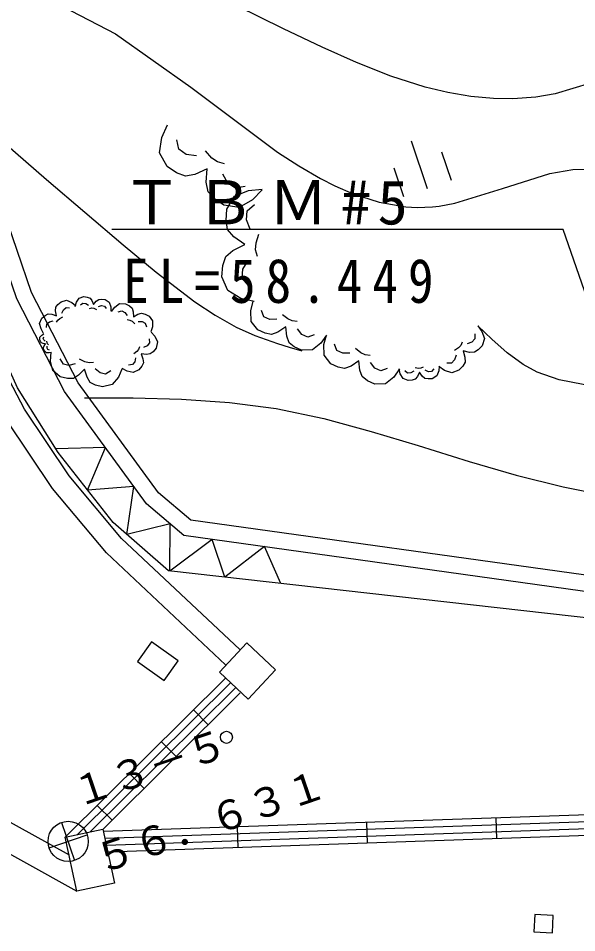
# Model space of a CAD drawing. Units: millimetres, scale not verified. Extents: x -198228 to 179753, y -81805 to 120126.
# Drawn here: x -5477 to 8389, y 16515 to 39229 of the extents above; entities that cross this region are included whole.
import ezdxf
from ezdxf.enums import TextEntityAlignment as Align

# ---------------------------------------------------------------- set-up
doc = ezdxf.new("R2010")
doc.units = ezdxf.units.MM
doc.header["$LTSCALE"] = 500
doc.layers.add('3-0', color=4, linetype='Continuous')
doc.styles.add('ＭＳ ゴシック', font='')
doc.styles.get('ＭＳ ゴシック').set_extended_font_data('MS Gothic')

msp = doc.modelspace()

# ---------------------------------------------------------------- linework, layer by layer
at = {"layer": '3-0'}
for p, q in [((4275.1, 36186.2), (4678.5, 35003.1)), ((5028, 35914.7), (5270.1, 35204.8)), ((3845, 35511.2), (4087, 34801.4)), ((8050.4, 33983.6), (-3152.1, 33983.6)), ((12909.9, 19966.3), (8050.4, 33983.6)), ((15149.2, 24479.6), (-1194.6, 26763.8)), ((14250.3, 23708.7), (-1745.2, 25500.2)), ((-481.3, 22983.2), (198.3, 23713.5)), ((196.8, 23711.7), (913.1, 23045.1)), ((235.1, 22316.5), (-481.3, 22983.2)), ((913.1, 23045.1), (235.1, 22316.5)), ((-4311.4, 18885.1), (-332, 22840.6)), ((-209.5, 22717.9), (-4008.7, 18950.7)), ((-87.5, 22594.8), (-3693.6, 19019)), ((34.7, 22471.7), (-3368, 19089.7)), ((-761.2, 21680.7), (-1128, 22049.5)), ((-1557.2, 20889.5), (-1923.7, 21258.3)), ((-2353, 20098.6), (-2719.7, 20467.3)), ((-6321.8, 19616.3), (-4216.4, 18447.2)), ((-3149, 19307.4), (-3515.5, 19676.2)), ((12863.1, 19591.8), (-3366, 19029.5)), ((12856, 19416.8), (-3328.2, 18856)), ((6382.6, 19365.2), (6400.5, 18847.6)), ((-4400.6, 19255.7), (-4077.8, 18309.2)), ((12849, 19243.8), (-3291.2, 18684.5)), ((-45.7, 19142.4), (-27.7, 18624.9)), ((3168.5, 19253.8), (3186.4, 18736.2)), ((-4712.4, 18621.1), (-3765.9, 18943.8)), ((12842, 19070.8), (-3254, 18513.1))]:
    msp.add_line(p, q, dxfattribs=at)
for points in [[(-1194.6, 26763.8), (-1998.2, 27439.2), (-3989.4, 30172), (-5147.3, 32416), (-5864.3, 34507.2), (-7871.8, 42364.6), (-8386.9, 44161.9), (-9005, 45976.9), (-10026.1, 48707.9), (-10813.9, 50586.7), (-11684.6, 52563.8), (-12973, 55137.9), (-14102.2, 57248.8), (-16230.7, 60950)], [(14061.9, 19135.5), (14702.2, 24138.2), (-1363.9, 26383.6), (-2292.8, 27164.2), (-4330.6, 29961.2), (-5516.2, 32258.6), (-6247.9, 34392.5), (-8257.9, 42260), (-8768.7, 44042.2), (-9381.8, 45842.3), (-10398.1, 48560.5), (-11180, 50425.5), (-12046.8, 52393.6), (-13328.2, 54954), (-14452, 57054.7), (-16577.4, 60750.6)], [(-1745.2, 25500.2), (-3124.8, 26702.8), (-4485.9, 28440.8), (-5498.3, 30052.3), (-6748, 32816.4), (-9268.6, 42355.4), (-9827.1, 44099.4), (-10361.7, 45605.9), (-11401.1, 48387.6), (-12175.8, 50225.5), (-13049.4, 52174.7), (-14356.1, 54816), (-15275.9, 56635.3), (-17417, 60255.6)], [(27.1, 23548.7), (-2910.4, 26308.6), (-4214, 27863.3), (-5320.1, 29523.5), (-6262.3, 31292.8), (-6635.5, 32207.9), (-7245.2, 34052.6), (-9214.1, 41812.8), (-9503.4, 42779.8), (-10139.7, 44688.7), (-10818.5, 46586.3), (-11531.1, 48462), (-12288.3, 50306.9), (-13119, 52136.3), (-13563.1, 53051.7), (-14470.4, 54827.6), (-15390.9, 56598.2), (-16382.1, 58350.4), (-17411.5, 60061.6)], [(-329, 23169.8), (-3289, 25950.7), (-4630.9, 27551.1), (-5767, 29256.5), (-6733.8, 31071.9), (-7123.7, 32028), (-7744.6, 33906.9), (-9712.3, 41663.8), (-9999.2, 42623.1), (-10629.2, 44513.5), (-11304.7, 46401.6), (-12014.8, 48270.9), (-12765.7, 50100.6), (-13586.8, 51909.4), (-14026.2, 52815.1), (-14931.7, 54587.8), (-15848, 56350.1), (-16831.2, 58088.4), (-17857, 59793.6)], [(-5263.9, 39995.5), (-3065.7, 38839.9), (-1193.6, 37515.4), (960.4, 35907.5), (1490.2, 35561.2), (2025.7, 35249.7), (2386.4, 35065.9), (2841.5, 34868.3), (3487.3, 34660.9), (4143.8, 34548), (4428.5, 34532.4), (4811.6, 34544.9), (4971.7, 34563.4), (5361.3, 34637.9), (6544.2, 35004.7), (7720.8, 35373.6), (8295.8, 35473.3), (8749.8, 35480.9)], [(11286.3, 36536.2), (11043.9, 36899.1), (10727.4, 37293.3), (10594.7, 37427.7), (10387.9, 37599.7), (10244.1, 37692.7), (10018.1, 37795.5), (9778.2, 37850.1), (9522.7, 37851.4), (8731.7, 37614), (7857.6, 37351.4), (7377, 37270.2), (6803, 37226.9), (6327, 37232.7), (5757.5, 37285.4), (5189.5, 37383.7), (4622.5, 37522.1), (3772.4, 37794.8), (2920.7, 38130.3), (2065.8, 38512.1), (1109.2, 38970.1), (-51.7, 39535.4)], [(-6584.9, 36787.2), (-4778.9, 35224.6), (-2869.6, 33602.4), (-2051.3, 32924.2), (-1089.8, 32184.4), (-588.7, 31852.2), (-68.2, 31559.3), (398.2, 31346.5), (962.3, 31147.6), (1250.5, 31061.3), (1561.9, 30972.8)], [(579.5, 34966.2), (339.1, 34716.5), (4.7, 34531.2), (-374.2, 34583.8), (-609, 34745), (-764.9, 34921), (-809.2, 35158.7), (-788.9, 35490.5), (-1091.1, 35352.2), (-1328.8, 35307.9), (-1549.2, 35390), (-1784.1, 35551.2), (-1969.4, 35885.7), (-1916.9, 36264.5), (-1770.4, 36578.7)], [(-1053.3, 35810.2), (-1305.9, 35845.2), (-1493.9, 35974.2), (-1538.1, 36211.9)], [(-360.4, 35611.2), (-533.6, 35660.9), (-674.6, 35757.7), (-830.4, 35933.7)], [(153.8, 35051), (-83.9, 35006.7), (-271.9, 35135.7), (-395.4, 35358.7)], [(378, 32191.2), (46.9, 32271.4), (-276, 32463.2), (-419.3, 32810.6), (-399, 33089.8), (-326.9, 33309.2), (-147.1, 33464.6), (144.3, 33611.9), (-122.8, 33799.7), (-278.2, 33979.5), (-317.8, 34207), (-297.5, 34486.2), (-105.6, 34809.1), (241.7, 34952.3), (580.9, 34983.8)], [(284.4, 33994.7), (189, 34226.3), (205.2, 34449.6), (384.9, 34605)], [(459.2, 33308.2), (415.5, 33479.9), (427.6, 33647.4), (499.8, 33866.8)], [(238.8, 32594.3), (83.4, 32774), (99.7, 32997.5), (227.6, 33212.7)], [(-4067.6, 32072.8), (-4035.1, 32177.4), (-3967.1, 32277.1), (-3852.6, 32315.9), (-3763.5, 32303.7), (-3694.6, 32276.1), (-3648.4, 32215.3), (-3607.1, 32118.7), (-3541.4, 32200.6), (-3480.5, 32246.8), (-3406.7, 32254.8), (-3317.7, 32242.6), (-3217.9, 32174.4), (-3179.1, 32060.1), (-3176, 31950.6)], [(-4847.1, 31402.8), (-4913.3, 31512.1), (-4947.6, 31648.7), (-4893.2, 31778.6), (-4813.6, 31847.1), (-4736.1, 31885.9), (-4647.3, 31879.2), (-4531.1, 31840.6), (-4551.8, 31961.3), (-4545.1, 32050.2), (-4495, 32120.9), (-4415.4, 32189.3), (-4278.8, 32223.7), (-4148.9, 32169.2), (-4050.8, 32087.3)], [(-4392.1, 31904.6), (-4355.9, 31991.2), (-4292.2, 32046), (-4203.4, 32039.2)], [(-3935.5, 32109.2), (-3874.7, 32155.4), (-3803.3, 32145.6), (-3736.8, 32100.2)], [(-3711, 32023.9), (-3655.1, 32034.5), (-3601.5, 32027.1), (-3532.6, 31999.5)], [(-3487.2, 32066), (-3411, 32091.9), (-3339.6, 32082.1), (-3293.5, 32021.3)], [(-3163.6, 31949), (-3082.8, 32055.6), (-2962.9, 32141.7), (-2815.3, 32138.7), (-2718, 32087.5), (-2650.3, 32027.1), (-2622.6, 31938), (-2615.3, 31809.8), (-2505.8, 31876.5), (-2416.6, 31904.2), (-2328.4, 31882.8), (-2231, 31831.6), (-2145, 31711.7), (-2148, 31564.2), (-2189.9, 31437.1)], [(2172.8, 31359.8), (2035.7, 31158.9), (1825.9, 30991.4), (1557.7, 30983.5), (1376.2, 31067.5), (1247.8, 31171.1), (1189.5, 31330.4), (1164.6, 31562.3), (971.6, 31431.3), (812.3, 31372.8), (650.3, 31403.8), (468.8, 31487.8), (301.5, 31697.6), (293.4, 31965.8), (358, 32200.3)], [(-4528.5, 31676.6), (-4494.5, 31733.6), (-4446.7, 31774.7), (-4369.3, 31813.5)], [(-2996.5, 31935.7), (-2907.5, 31963.5), (-2829.6, 31922.5), (-2772.1, 31842.6)], [(944.1, 31752.6), (765.4, 31747.3), (620.2, 31814.5), (561.8, 31973.8)], [(1447, 31696), (1321.3, 31710.1), (1212.3, 31760.6), (1084, 31864.2)], [(-4776.7, 31546.4), (-4770, 31635.3), (-4706.3, 31690), (-4615.1, 31712.9)], [(-2774.1, 31744.3), (-2705.5, 31733), (-2647.1, 31702.2), (-2579.5, 31641.8)], [(-2499.5, 31699.3), (-2401.2, 31697.3), (-2323.3, 31656.3), (-2295.6, 31567.2)], [(5933.9, 31586.8), (6035.7, 31450.2), (6098.8, 31273.3), (6043.2, 31094), (5946.2, 30992.9), (5848.5, 30931.5), (5729.7, 30929), (5570.6, 30965.3), (5613.4, 30807.8), (5615.9, 30689), (5558.6, 30588.8), (5461.6, 30487.8), (5284.6, 30424.6), (5105.3, 30480.3), (4964.7, 30576.4)], [(16639.7, 28795.2), (15484.3, 29155.7), (14324.8, 29481.7), (13742.3, 29620.8), (13157.3, 29738.3), (12573.2, 29829.4), (11981.9, 29893.2), (10790.1, 29966.8), (9588.6, 30030), (8985.1, 30080.8), (8549.7, 30132.6), (7954.8, 30245.2), (7407.5, 30438.1), (7063.9, 30629.3), (6661.5, 30923.1), (6279.4, 31257.9), (5933.9, 31586.8)], [(-4651.5, 30930.7), (-4710.7, 30916.9), (-4777.7, 30921.7), (-4828.3, 30965.6), (-4847.4, 31011.8), (-4853.6, 31052.6), (-4837.3, 31091.8), (-4802.6, 31138.7), (-4860.2, 31147.2), (-4899.4, 31163.5), (-4924, 31196.6), (-4943.1, 31242.8), (-4938.4, 31309.7), (-4894.4, 31360.4), (-4842.8, 31392.6)], [(-2181.3, 31432.6), (-2087.5, 31328.9), (-2022.1, 31189.1), (-2053.7, 31038.1), (-2125, 30947.9), (-2200.1, 30890.1), (-2297.1, 30878.8), (-2430.1, 30896.1), (-2382.8, 30770.6), (-2371.4, 30673.6), (-2410.6, 30587.3), (-2482, 30497.1), (-2621.6, 30431.7), (-2772.7, 30463.3), (-2895.1, 30530.9)], [(1868.4, 31368.6), (1709, 31310.1), (1563.9, 31377.4), (1452.2, 31517.2)], [(3987.6, 30519.2), (3850.4, 30318.2), (3640.7, 30150.9), (3372.5, 30142.8), (3190.9, 30226.9), (3062.5, 30330.5), (3004.2, 30489.8), (2979.4, 30721.7), (2786.3, 30590.6), (2627, 30532.1), (2465.1, 30563.2), (2283.6, 30647.2), (2116.3, 30857), (2108.3, 31125.2), (2172.8, 31359.8)], [(5858.7, 31387.1), (5861.3, 31268.4), (5783.7, 31187.6), (5665.8, 31145.5)], [(-4810.8, 31211), (-4844.7, 31240.3), (-4860, 31277.2), (-4843.8, 31316.4)], [(-4728, 31115.4), (-4748.8, 31139.3), (-4760.2, 31167), (-4766.3, 31207.8)], [(-2227.1, 31263.5), (-2216, 31166.6), (-2273, 31094.4), (-2366.2, 31050.9)], [(2759, 30912), (2580.1, 30906.6), (2434.9, 30973.9), (2376.4, 31133.2)], [(5546.2, 31182.6), (5508.3, 31102.6), (5450.1, 31042), (5352.4, 30980.6)], [(-4706, 30983.8), (-4745.2, 31000.1), (-4760.5, 31037), (-4757.3, 31081.6)], [(-2907.5, 30515.5), (-2992.5, 30313.7), (-3147.7, 30128.6), (-3382.7, 30073.6), (-3557.8, 30115.2), (-3689.6, 30183.6), (-3769.6, 30313.7), (-3832.9, 30513.8), (-3979.8, 30363.7), (-4109.8, 30283.6), (-4258.2, 30281.9), (-4433.3, 30323.6), (-4618.4, 30478.7), (-4673.4, 30713.9), (-4658.5, 30932.3)], [(-2466.8, 31071.9), (-2491.6, 31003.5), (-2534.5, 30949.5), (-2609.7, 30891.6)], [(3261.7, 30855.4), (3136, 30869.5), (3027.1, 30920), (2898.7, 31023.5)], [(-4061.5, 30642.2), (-4218.2, 30605.5), (-4358.2, 30638.8), (-4438.4, 30768.9)], [(-3607.9, 30682.2), (-3721.2, 30672.2), (-3826.3, 30697.2), (-3958.1, 30765.6)], [(-2566, 30798.4), (-2587.1, 30697.7), (-2644.2, 30625.6), (-2741.2, 30614.3)], [(3683.1, 30527.9), (3523.8, 30469.5), (3378.6, 30536.7), (3267.1, 30676.6)], [(5394.4, 30862.6), (5357.3, 30743), (5279.7, 30662.2), (5161, 30659.7)], [(-3177.6, 30468.8), (-3307.7, 30388.7), (-3447.7, 30422), (-3571.1, 30525.5)], [(4978, 30590.3), (4966.7, 30469.2), (4915.4, 30345.2), (4800, 30276.7), (4700.2, 30269.6), (4619, 30283.8), (4554.9, 30339.3), (4487.9, 30434.8), (4435.2, 30330.7), (4379.6, 30266.6), (4301.3, 30240.9), (4201.6, 30233.7), (4077.5, 30285), (4009.2, 30400.4), (3980.6, 30518.7)], [(4345.4, 30464.7), (4268.5, 30419), (4188.7, 30413.3), (4124.5, 30468.9)], [(4579.1, 30561.7), (4520.6, 30537.4), (4460.8, 30533.1), (4379.5, 30547.3)], [(4842.6, 30520.4), (4787.1, 30456.3), (4707.3, 30450.6), (4624.7, 30484.7)], [(-3830.1, 29799.9), (-2626.5, 29798.5), (-1425.2, 29770.5), (-228.4, 29689.3), (929.1, 29534.1), (2111, 29284.9), (3286.1, 28968.3), (4456.2, 28613.6), (5719.8, 28219.9), (6884.6, 27878.9), (8049.5, 27589.3), (8632.5, 27472.8), (9216.2, 27380.1), (9800.7, 27314.8), (10483.9, 27278), (10952.5, 27280.1), (11540.7, 27315), (12425.3, 27425), (13312.1, 27589.2), (14200.1, 27790.3), (15187.8, 28036.5), (15239, 28049.6)], [(1044.8, 25187.7), (633.4, 26104.5), (-347, 25343.7), (-662.5, 26285.6), (-1711.6, 25496.5), (-1706.6, 26671.5), (-2781.9, 26403.9), (-2608.6, 27597.6), (-3756.2, 27509.1), (-3312.3, 28563.6), (-4545.7, 28536)], [(-4018.9, 17536.8), (-6670.1, 19009.2), (-8454.6, 20067.5)]]:
    msp.add_lwpolyline(points, dxfattribs=at)
for points in [[(-1850.9, 22778), (-1505.2, 23266.1), (-2172.9, 23739), (-2518.6, 23250.9)], [(-3378.5, 19087.4), (-3088.2, 17748.5), (-4021, 17546.3), (-4311.4, 18885.1)], [(7348.6, 16965.5), (7326.6, 16538.9), (7786.4, 16515.2), (7808.4, 16941.7)]]:
    msp.add_lwpolyline(points, close=True, dxfattribs=at)
for centre, radius in [((-309, 21369.2), 150), ((-4239.2, 18782.5), 500)]:
    msp.add_circle(centre, radius, dxfattribs=at)

# ---------------------------------------------------------------- texts
at = {"layer": '3-0', "style": 'ＭＳ ゴシック'}
for s, p in [('１３－５', (-3927.3, 19417)), ('５６．６３１', (-3362.5, 17760.7))]:
    msp.add_text(s, height=733.1, rotation=18.829, dxfattribs=at).set_placement(p, align=Align.BOTTOM_LEFT)
at = {"layer": '3-0', "color": 7, "char_height": 1100, "attachment_point": 7, "style": 'ＭＳ ゴシック'}
for s, insert in [('\\T1.21;ＴＢＭ#5', (-2908.6, 34089.3)), ('\\T1.39;\\W0.85;EL=58.449', (-2874.7, 32142.5))]:
    msp.add_mtext(s, dxfattribs=dict(at, insert=insert))

doc.saveas('drawing.dxf')
